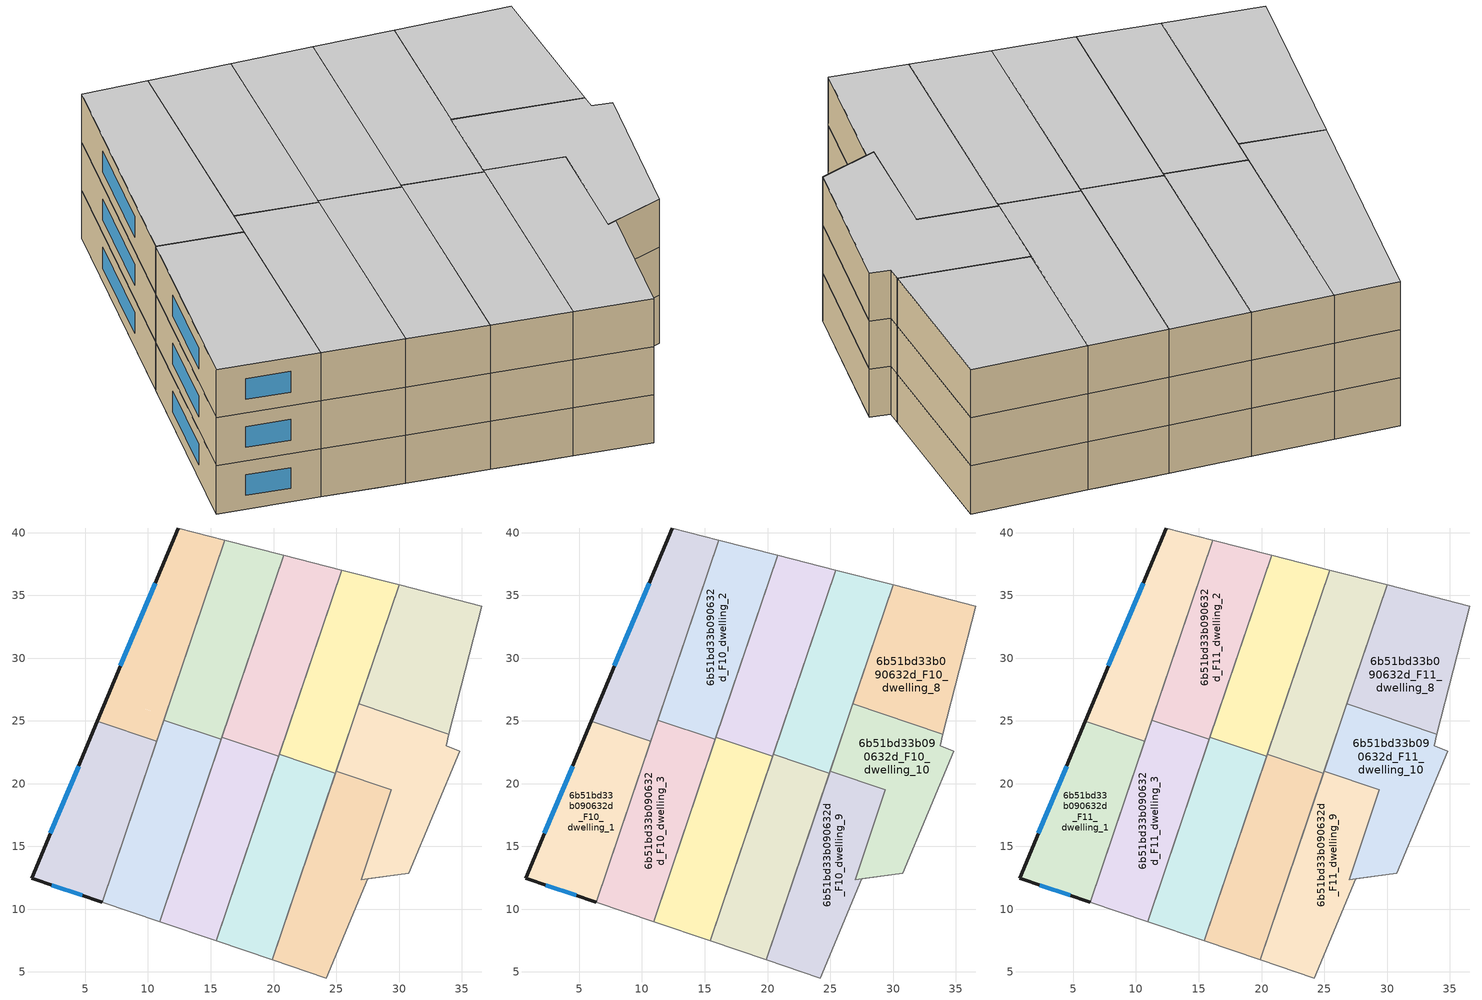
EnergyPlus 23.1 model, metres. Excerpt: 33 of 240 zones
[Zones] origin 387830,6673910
6b51bd33b090632d_F9_dwelling_0
 floor to 6b51bd33b090632d_F8_dwelling_6 (EU_floor_Construction): 16.12,39.41 11.37,25.4 6.79,26.95 12.41,40.37 z27
 floor to 6b51bd33b090632d_F8_dwelling_0 (EU_floor_Construction): 10.37,25.74 9.69,23.72 5.97,24.98 6.79,26.95 z27
 floor to 6b51bd33b090632d_F8_dwelling_1 (EU_floor_Construction): 11.37,25.39 10.69,23.38 9.69,23.72 10.37,25.74 z27
 wall outside (EU_wall_Construction): 12.41,40.37 5.97,24.98 z27:30
 wall adiabatic (EU_wall_Construction): 10.69,23.38 16.12,39.41 12.41,40.37 z27:30
 wall to 6b51bd33b090632d_F9_dwelling_1 (EU_wall_Construction): 5.97,24.98 10.69,23.38 z27:30
 window (EU_Window_Construction): 10.57,35.97 7.81,29.38 z27.86:29.14
6b51bd33b090632d_F9_dwelling_1
 floor to 6b51bd33b090632d_F8_dwelling_0 (EU_floor_Construction): 9.69,23.72 5.35,10.91 0.73,12.47 5.97,24.98 z27
 floor adiabatic (EU_floor_Construction): 10.69,23.38 6.35,10.57 5.35,10.91 9.69,23.72 z27
 wall outside (EU_wall_Construction): 5.97,24.98 0.73,12.47 6.35,10.57 z27:30
 wall adiabatic (EU_wall_Construction): 6.35,10.57 10.69,23.38 z27:30
 window (EU_Window_Construction): 4.47,21.4 2.23,16.04 / 2.34,11.92 4.75,11.11 z27.86:29.14
6b51bd33b090632d_F9_dwelling_10
 floor to 6b51bd33b090632d_F8_dwelling_11 (EU_floor_Construction): 33.98,23.92 33.75,23.04 34.85,22.58 32.96,18.09 29.33,19.31 29.4,19.5 28.29,19.88 30.1,25.23 z27
 floor to 6b51bd33b090632d_F8_dwelling_5 (EU_floor_Construction): 32.96,18.09 30.77,12.86 26.98,12.35 29.33,19.31 z27
 floor to 6b51bd33b090632d_F8_dwelling_10 (EU_floor_Construction): 30.1,25.23 28.29,19.88 24.98,21 26.79,26.35 z27
 wall adiabatic (EU_wall_Construction): 26.79,26.35 24.98,21 / 30.77,12.86 34.85,22.58 33.75,23.04 33.98,23.92 z27:30
 wall to 6b51bd33b090632d_F9_dwelling_8 (EU_wall_Construction): 33.98,23.92 26.79,26.35 z27:30
 wall to 6b51bd33b090632d_F9_dwelling_9 (EU_wall_Construction): 24.98,21 29.4,19.5 26.98,12.35 30.77,12.86 z27:30
6b51bd33b090632d_F9_dwelling_2
 floor to 6b51bd33b090632d_F8_dwelling_6 (EU_floor_Construction): 16.4,39.34 11.65,25.3 11.37,25.4 16.12,39.41 z27
 floor to 6b51bd33b090632d_F8_dwelling_8 (EU_floor_Construction): 20.8,38.21 15.94,23.85 15.93,23.85 20.79,38.21 z27
 floor adiabatic (EU_floor_Construction): 20.79,38.21 15.93,23.85 15.94,23.85 15.83,23.53 11.27,25.07 11.37,25.4 11.65,25.3 16.4,39.34 16.12,39.41 20.8,38.21 z27
 wall adiabatic (EU_wall_Construction): 15.83,23.53 20.8,38.21 16.12,39.41 11.27,25.07 z27:30
 wall to 6b51bd33b090632d_F9_dwelling_3 (EU_wall_Construction): 11.27,25.07 15.83,23.53 z27:30
6b51bd33b090632d_F9_dwelling_3
 floor to 6b51bd33b090632d_F8_dwelling_1 (EU_floor_Construction): 14.35,24.03 9.44,9.52 6.35,10.57 11.27,25.07 z27
 floor adiabatic (EU_floor_Construction): 15.83,23.53 10.92,9.02 9.44,9.52 14.35,24.03 z27
 wall adiabatic (EU_wall_Construction): 11.27,25.07 6.35,10.57 10.92,9.02 15.83,23.53 z27:30
6b51bd33b090632d_F9_dwelling_4
 floor to 6b51bd33b090632d_F8_dwelling_8 (EU_floor_Construction): 25.08,37.1 20.11,22.44 15.94,23.85 20.8,38.21 z27
 floor to 6b51bd33b090632d_F8_dwelling_9 (EU_floor_Construction): 25.43,37.01 20.46,22.33 20.45,22.32 20.11,22.44 25.08,37.1 z27
 floor to 6b51bd33b090632d_F8_dwelling_3 (EU_floor_Construction): 20.45,22.32 20.4,22.17 18.51,22.81 18.56,22.96 z27
 floor to 6b51bd33b090632d_F8_dwelling_2 (EU_floor_Construction): 18.56,22.96 18.51,22.81 15.89,23.7 15.94,23.85 z27
 wall adiabatic (EU_wall_Construction): 20.4,22.17 25.43,37.01 20.8,38.21 15.89,23.7 z27:30
 wall to 6b51bd33b090632d_F9_dwelling_5 (EU_wall_Construction): 15.89,23.7 20.4,22.17 z27:30
6b51bd33b090632d_F9_dwelling_5
 floor to 6b51bd33b090632d_F8_dwelling_2 (EU_floor_Construction): 18.51,22.81 13.54,8.13 10.92,9.02 15.89,23.7 z27
 floor to 6b51bd33b090632d_F8_dwelling_3 (EU_floor_Construction): 20.4,22.17 15.43,7.49 13.54,8.13 18.51,22.81 z27
 wall adiabatic (EU_wall_Construction): 15.89,23.7 10.92,9.02 15.43,7.49 20.4,22.17 z27:30
6b51bd33b090632d_F9_dwelling_6
 floor to 6b51bd33b090632d_F8_dwelling_9 (EU_floor_Construction): 29.28,36.02 24.21,21.06 20.46,22.33 25.43,37.01 z27
 floor to 6b51bd33b090632d_F8_dwelling_10 (EU_floor_Construction): 30,35.83 24.92,20.82 24.21,21.06 29.28,36.02 z27
 wall adiabatic (EU_wall_Construction): 24.92,20.82 30,35.83 25.43,37.01 20.46,22.33 z27:30
 wall to 6b51bd33b090632d_F9_dwelling_7 (EU_wall_Construction): 20.46,22.33 24.92,20.82 z27:30
6b51bd33b090632d_F9_dwelling_7
 floor to 6b51bd33b090632d_F8_dwelling_3 (EU_floor_Construction): 22.65,21.58 17.63,6.75 15.43,7.49 20.45,22.32 z27
 floor to 6b51bd33b090632d_F8_dwelling_4 (EU_floor_Construction): 24.92,20.81 19.89,5.98 17.63,6.75 22.65,21.58 z27
 floor to 6b51bd33b090632d_F8_dwelling_9 (EU_floor_Construction): 24.21,21.06 24.21,21.05 20.45,22.32 20.46,22.33 z27
 floor to 6b51bd33b090632d_F8_dwelling_10 (EU_floor_Construction): 24.92,20.82 24.92,20.81 24.21,21.05 24.21,21.06 z27
 wall adiabatic (EU_wall_Construction): 20.46,22.33 15.43,7.49 19.89,5.98 24.92,20.82 z27:30
6b51bd33b090632d_F9_dwelling_8
 floor to 6b51bd33b090632d_F8_dwelling_10 (EU_floor_Construction): 33.4,34.96 30.1,25.23 26.79,26.35 30,35.83 z27
 floor to 6b51bd33b090632d_F8_dwelling_11 (EU_floor_Construction): 36.6,34.13 33.98,23.92 30.1,25.23 33.4,34.96 z27
 wall adiabatic (EU_wall_Construction): 33.98,23.92 36.6,34.13 30,35.83 26.79,26.35 z27:30
6b51bd33b090632d_F9_dwelling_9
 floor to 6b51bd33b090632d_F8_dwelling_4 (EU_floor_Construction): 26.75,20.19 21.73,5.36 19.89,5.98 24.92,20.81 z27
 floor to 6b51bd33b090632d_F8_dwelling_5 (EU_floor_Construction): 29.33,19.31 26.98,12.35 30.77,12.86 27.51,12.42 24.2,4.52 21.73,5.36 26.75,20.19 z27
 floor to 6b51bd33b090632d_F8_dwelling_11 (EU_floor_Construction): 29.4,19.5 29.33,19.31 28.23,19.69 28.29,19.88 z27
 floor to 6b51bd33b090632d_F8_dwelling_10 (EU_floor_Construction): 28.29,19.88 28.23,19.69 24.92,20.81 24.98,21 z27
 wall adiabatic (EU_wall_Construction): 24.98,21 19.89,5.98 24.2,4.52 27.51,12.42 30.77,12.86 z27:30
6b51bd33b090632d_F10_dwelling_0
 floor to 6b51bd33b090632d_F9_dwelling_0 (EU_floor_Construction): 16.12,39.41 10.69,23.38 5.97,24.98 12.41,40.37 z30
 wall outside (EU_wall_Construction): 12.41,40.37 5.97,24.98 z30:33
 wall adiabatic (EU_wall_Construction): 10.69,23.38 16.12,39.41 12.41,40.37 z30:33
 wall to 6b51bd33b090632d_F10_dwelling_1 (EU_wall_Construction): 5.97,24.98 10.69,23.38 z30:33
 window (EU_Window_Construction): 10.57,35.97 7.81,29.38 z30.86:32.14
6b51bd33b090632d_F10_dwelling_1
 floor to 6b51bd33b090632d_F9_dwelling_1 (EU_floor_Construction): 10.69,23.38 6.35,10.57 0.73,12.47 5.97,24.98 z30
 wall outside (EU_wall_Construction): 5.97,24.98 0.73,12.47 6.35,10.57 z30:33
 wall adiabatic (EU_wall_Construction): 6.35,10.57 10.69,23.38 z30:33
 window (EU_Window_Construction): 4.47,21.4 2.23,16.04 / 2.34,11.92 4.75,11.11 z30.86:32.14
6b51bd33b090632d_F10_dwelling_10
 floor to 6b51bd33b090632d_F9_dwelling_10 (EU_floor_Construction): 33.98,23.92 33.75,23.04 34.85,22.58 30.77,12.86 26.98,12.35 29.4,19.5 24.98,21 26.79,26.35 z30
 wall adiabatic (EU_wall_Construction): 26.79,26.35 24.98,21 / 30.77,12.86 34.85,22.58 33.75,23.04 33.98,23.92 z30:33
 wall to 6b51bd33b090632d_F10_dwelling_8 (EU_wall_Construction): 33.98,23.92 26.79,26.35 z30:33
 wall to 6b51bd33b090632d_F10_dwelling_9 (EU_wall_Construction): 24.98,21 29.4,19.5 26.98,12.35 30.77,12.86 z30:33
6b51bd33b090632d_F10_dwelling_2
 floor to 6b51bd33b090632d_F9_dwelling_2 (EU_floor_Construction): 20.8,38.21 15.83,23.53 11.27,25.07 16.12,39.41 z30
 wall adiabatic (EU_wall_Construction): 15.83,23.53 20.8,38.21 16.12,39.41 11.27,25.07 z30:33
 wall to 6b51bd33b090632d_F10_dwelling_3 (EU_wall_Construction): 11.27,25.07 15.83,23.53 z30:33
6b51bd33b090632d_F10_dwelling_3
 floor to 6b51bd33b090632d_F9_dwelling_3 (EU_floor_Construction): 15.83,23.53 10.92,9.02 6.35,10.57 11.27,25.07 z30
 wall adiabatic (EU_wall_Construction): 11.27,25.07 6.35,10.57 10.92,9.02 15.83,23.53 z30:33
6b51bd33b090632d_F10_dwelling_4
 floor to 6b51bd33b090632d_F9_dwelling_4 (EU_floor_Construction): 25.43,37.01 20.4,22.17 15.89,23.7 20.8,38.21 z30
 wall adiabatic (EU_wall_Construction): 20.4,22.17 25.43,37.01 20.8,38.21 15.89,23.7 z30:33
 wall to 6b51bd33b090632d_F10_dwelling_5 (EU_wall_Construction): 15.89,23.7 20.4,22.17 z30:33
6b51bd33b090632d_F10_dwelling_5
 floor to 6b51bd33b090632d_F9_dwelling_5 (EU_floor_Construction): 20.4,22.17 15.43,7.49 10.92,9.02 15.89,23.7 z30
 wall adiabatic (EU_wall_Construction): 15.89,23.7 10.92,9.02 15.43,7.49 20.4,22.17 z30:33
6b51bd33b090632d_F10_dwelling_6
 floor to 6b51bd33b090632d_F9_dwelling_6 (EU_floor_Construction): 30,35.83 24.92,20.82 20.46,22.33 25.43,37.01 z30
 wall adiabatic (EU_wall_Construction): 24.92,20.82 30,35.83 25.43,37.01 20.46,22.33 z30:33
 wall to 6b51bd33b090632d_F10_dwelling_7 (EU_wall_Construction): 20.46,22.33 24.92,20.82 z30:33
6b51bd33b090632d_F10_dwelling_7
 floor to 6b51bd33b090632d_F9_dwelling_7 (EU_floor_Construction): 24.92,20.82 19.89,5.98 15.43,7.49 20.46,22.33 z30
 wall adiabatic (EU_wall_Construction): 20.46,22.33 15.43,7.49 19.89,5.98 24.92,20.82 z30:33
6b51bd33b090632d_F10_dwelling_8
 floor to 6b51bd33b090632d_F9_dwelling_8 (EU_floor_Construction): 36.6,34.13 33.98,23.92 26.79,26.35 30,35.83 z30
 wall adiabatic (EU_wall_Construction): 33.98,23.92 36.6,34.13 30,35.83 26.79,26.35 z30:33
6b51bd33b090632d_F10_dwelling_9
 floor to 6b51bd33b090632d_F9_dwelling_9 (EU_floor_Construction): 29.4,19.5 26.98,12.35 30.77,12.86 27.51,12.42 24.2,4.52 19.89,5.98 24.98,21 z30
 wall adiabatic (EU_wall_Construction): 24.98,21 19.89,5.98 24.2,4.52 27.51,12.42 30.77,12.86 z30:33
6b51bd33b090632d_F11_dwelling_0
 floor to 6b51bd33b090632d_F10_dwelling_0 (EU_floor_Construction): 16.12,39.41 10.69,23.38 5.97,24.98 12.41,40.37 z33
 wall outside (EU_wall_Construction): 12.41,40.37 5.97,24.98 z33:36
 wall adiabatic (EU_wall_Construction): 10.69,23.38 16.12,39.41 12.41,40.37 z33:36
 wall to 6b51bd33b090632d_F11_dwelling_1 (EU_wall_Construction): 5.97,24.98 10.69,23.38 z33:36
 window (EU_Window_Construction): 10.57,35.97 7.81,29.38 z33.86:35.14
 ceiling to 6b51bd33b090632d_F12_dwelling_0 (EU_floor_Construction): 10.69,23.38 16.12,39.41 12.41,40.37 5.97,24.98 z36
6b51bd33b090632d_F11_dwelling_1
 floor to 6b51bd33b090632d_F10_dwelling_1 (EU_floor_Construction): 10.69,23.38 6.35,10.57 0.73,12.47 5.97,24.98 z33
 wall outside (EU_wall_Construction): 5.97,24.98 0.73,12.47 6.35,10.57 z33:36
 wall adiabatic (EU_wall_Construction): 6.35,10.57 10.69,23.38 z33:36
 window (EU_Window_Construction): 4.47,21.4 2.23,16.04 / 2.34,11.92 4.75,11.11 z33.86:35.14
 ceiling to 6b51bd33b090632d_F12_dwelling_1 (EU_floor_Construction): 6.35,10.57 10.69,23.38 5.97,24.98 0.73,12.47 z36
6b51bd33b090632d_F11_dwelling_10
 floor to 6b51bd33b090632d_F10_dwelling_10 (EU_floor_Construction): 33.98,23.92 33.75,23.04 34.85,22.58 30.77,12.86 26.98,12.35 29.4,19.5 24.98,21 26.79,26.35 z33
 wall adiabatic (EU_wall_Construction): 26.79,26.35 24.98,21 / 30.77,12.86 34.85,22.58 33.75,23.04 33.98,23.92 z33:36
 wall to 6b51bd33b090632d_F11_dwelling_8 (EU_wall_Construction): 33.98,23.92 26.79,26.35 z33:36
 wall to 6b51bd33b090632d_F11_dwelling_9 (EU_wall_Construction): 24.98,21 29.4,19.5 26.98,12.35 30.77,12.86 z33:36
 ceiling to 6b51bd33b090632d_F12_dwelling_10 (EU_floor_Construction): 30.77,12.86 34.85,22.58 33.75,23.04 33.98,23.92 26.79,26.35 24.98,21 29.4,19.5 26.98,12.35 z36
6b51bd33b090632d_F11_dwelling_2
 floor to 6b51bd33b090632d_F10_dwelling_2 (EU_floor_Construction): 20.8,38.21 15.83,23.53 11.27,25.07 16.12,39.41 z33
 wall adiabatic (EU_wall_Construction): 15.83,23.53 20.8,38.21 16.12,39.41 11.27,25.07 z33:36
 wall to 6b51bd33b090632d_F11_dwelling_3 (EU_wall_Construction): 11.27,25.07 15.83,23.53 z33:36
 ceiling to 6b51bd33b090632d_F12_dwelling_2 (EU_floor_Construction): 15.83,23.53 20.8,38.21 16.12,39.41 11.27,25.07 z36
6b51bd33b090632d_F11_dwelling_3
 floor to 6b51bd33b090632d_F10_dwelling_3 (EU_floor_Construction): 15.83,23.53 10.92,9.02 6.35,10.57 11.27,25.07 z33
 wall adiabatic (EU_wall_Construction): 11.27,25.07 6.35,10.57 10.92,9.02 15.83,23.53 z33:36
 ceiling to 6b51bd33b090632d_F12_dwelling_3 (EU_floor_Construction): 10.92,9.02 15.83,23.53 11.27,25.07 6.35,10.57 z36
6b51bd33b090632d_F11_dwelling_4
 floor to 6b51bd33b090632d_F10_dwelling_4 (EU_floor_Construction): 25.43,37.01 20.4,22.17 15.89,23.7 20.8,38.21 z33
 wall adiabatic (EU_wall_Construction): 20.4,22.17 25.43,37.01 20.8,38.21 15.89,23.7 z33:36
 wall to 6b51bd33b090632d_F11_dwelling_5 (EU_wall_Construction): 15.89,23.7 20.4,22.17 z33:36
 ceiling to 6b51bd33b090632d_F12_dwelling_4 (EU_floor_Construction): 20.4,22.17 25.43,37.01 20.8,38.21 15.89,23.7 z36
6b51bd33b090632d_F11_dwelling_5
 floor to 6b51bd33b090632d_F10_dwelling_5 (EU_floor_Construction): 20.4,22.17 15.43,7.49 10.92,9.02 15.89,23.7 z33
 wall adiabatic (EU_wall_Construction): 15.89,23.7 10.92,9.02 15.43,7.49 20.4,22.17 z33:36
 ceiling to 6b51bd33b090632d_F12_dwelling_5 (EU_floor_Construction): 15.43,7.49 20.4,22.17 15.89,23.7 10.92,9.02 z36
6b51bd33b090632d_F11_dwelling_6
 floor to 6b51bd33b090632d_F10_dwelling_6 (EU_floor_Construction): 30,35.83 24.92,20.82 20.46,22.33 25.43,37.01 z33
 wall adiabatic (EU_wall_Construction): 24.92,20.82 30,35.83 25.43,37.01 20.46,22.33 z33:36
 wall to 6b51bd33b090632d_F11_dwelling_7 (EU_wall_Construction): 20.46,22.33 24.92,20.82 z33:36
 ceiling to 6b51bd33b090632d_F12_dwelling_6 (EU_floor_Construction): 24.92,20.82 30,35.83 25.43,37.01 20.46,22.33 z36
6b51bd33b090632d_F11_dwelling_7
 floor to 6b51bd33b090632d_F10_dwelling_7 (EU_floor_Construction): 24.92,20.82 19.89,5.98 15.43,7.49 20.46,22.33 z33
 wall adiabatic (EU_wall_Construction): 20.46,22.33 15.43,7.49 19.89,5.98 24.92,20.82 z33:36
 ceiling to 6b51bd33b090632d_F12_dwelling_7 (EU_floor_Construction): 19.89,5.98 24.92,20.82 20.46,22.33 15.43,7.49 z36
6b51bd33b090632d_F11_dwelling_8
 floor to 6b51bd33b090632d_F10_dwelling_8 (EU_floor_Construction): 36.6,34.13 33.98,23.92 26.79,26.35 30,35.83 z33
 wall adiabatic (EU_wall_Construction): 33.98,23.92 36.6,34.13 30,35.83 26.79,26.35 z33:36
 ceiling to 6b51bd33b090632d_F12_dwelling_8 (EU_floor_Construction): 33.98,23.92 36.6,34.13 30,35.83 26.79,26.35 z36
6b51bd33b090632d_F11_dwelling_9
 floor to 6b51bd33b090632d_F10_dwelling_9 (EU_floor_Construction): 29.4,19.5 26.98,12.35 30.77,12.86 27.51,12.42 24.2,4.52 19.89,5.98 24.98,21 z33
 wall adiabatic (EU_wall_Construction): 24.98,21 19.89,5.98 24.2,4.52 27.51,12.42 30.77,12.86 z33:36
 ceiling to 6b51bd33b090632d_F12_dwelling_9 (EU_floor_Construction): 24.2,4.52 27.51,12.42 30.77,12.86 26.98,12.35 29.4,19.5 24.98,21 19.89,5.98 z36
[Building]
EU S2 Campaign: North Axis=0; Terrain=City; Solar Distribution=FullExterior
[Site:Location]
Helsinki-Vantaa.AP: Latitude=60.317; Longitude=24.963; Time Zone=2; Elevation=54.6
[SizingPeriod:WeatherFileDays]
AnnualSizingPeriod: Begin Month=1; Begin Day of Month=1; End Month=12; End Day of Month=31; Day of Week for Start Day=Monday; Use Weather File Daylight Saving Period=No; Use Weather File Rain and Snow Indicators=No
[MATERIAL]
EU_InternalMass_Material: Roughness=MediumRough; Thickness=0.1; Conductivity=1; Density=1800; Specific Heat=900; Thermal Absorptance=0.9; Solar Absorptance=0.7; Visible Absorptance=0.7
[MATERIAL:NOMASS] Roughness=MediumRough; Thermal Absorptance=0.9; Solar Absorptance=0.7; Visible Absorptance=0.7
Name | Thermal Resistance
EU_wall_NoMass | 5.91765
EU_floor_NoMass | 6.2875
[WINDOWMATERIAL:SIMPLEGLAZINGSYSTEM]
EU_Window_SimpleGlazing: UFactor=0.994035; Solar Heat Gain Coefficient=0.7; Visible Transmittance=0.7
[CONSTRUCTION]
EU_wall_Construction: EU_wall_NoMass
EU_floor_Construction: EU_floor_NoMass
EU_Window_Construction: EU_Window_SimpleGlazing
EU_InternalMass_Construction: EU_InternalMass_Material
[ZONE] Type=1; Multiplier=1; Ceiling Height=autocalculate; Floor Area=autocalculate; Part of Total Floor Area=Yes
Name | Volume
6b51bd33b090632d_F9_dwelling_0; 6b51bd33b090632d_F10_dwelling_0; 6b51bd33b090632d_F11_dwelling_0; 6b51bd33b090632d_F9_dwelling_5; 6b51bd33b090632d_F10_dwelling_5; 6b51bd33b090632d_F11_dwelling_5 | 221.519
6b51bd33b090632d_F9_dwelling_1; 6b51bd33b090632d_F10_dwelling_1; 6b51bd33b090632d_F11_dwelling_1 | 221.535
6b51bd33b090632d_F9_dwelling_10; 6b51bd33b090632d_F10_dwelling_10; 6b51bd33b090632d_F11_dwelling_10 | 216.568
6b51bd33b090632d_F9_dwelling_2; 6b51bd33b090632d_F10_dwelling_2; 6b51bd33b090632d_F11_dwelling_2 | 221.546
6b51bd33b090632d_F9_dwelling_3; 6b51bd33b090632d_F10_dwelling_3; 6b51bd33b090632d_F11_dwelling_3 | 221.531
6b51bd33b090632d_F9_dwelling_4; 6b51bd33b090632d_F10_dwelling_4; 6b51bd33b090632d_F11_dwelling_4 | 221.552
6b51bd33b090632d_F9_dwelling_6; 6b51bd33b090632d_F10_dwelling_6; 6b51bd33b090632d_F11_dwelling_6 | 221.539
6b51bd33b090632d_F9_dwelling_7; 6b51bd33b090632d_F10_dwelling_7; 6b51bd33b090632d_F11_dwelling_7 | 221.562
6b51bd33b090632d_F9_dwelling_8; 6b51bd33b090632d_F10_dwelling_8; 6b51bd33b090632d_F11_dwelling_8 | 221.515
6b51bd33b090632d_F9_dwelling_9; 6b51bd33b090632d_F10_dwelling_9; 6b51bd33b090632d_F11_dwelling_9 | 226.431
[INTERNALMASS] Construction=EU_InternalMass_Construction
Name | Zone or ZoneList | Surface Area
6b51bd33b090632d_F9_dwelling_0_EU_InternalMass | 6b51bd33b090632d_F9_dwelling_0 | 73.8402
6b51bd33b090632d_F9_dwelling_1_EU_InternalMass | 6b51bd33b090632d_F9_dwelling_1 | 73.8467
6b51bd33b090632d_F9_dwelling_2_EU_InternalMass | 6b51bd33b090632d_F9_dwelling_2 | 73.8485
6b51bd33b090632d_F9_dwelling_3_EU_InternalMass | 6b51bd33b090632d_F9_dwelling_3 | 73.8448
6b51bd33b090632d_F9_dwelling_4_EU_InternalMass | 6b51bd33b090632d_F9_dwelling_4 | 73.8509
6b51bd33b090632d_F9_dwelling_5_EU_InternalMass | 6b51bd33b090632d_F9_dwelling_5 | 73.8399
6b51bd33b090632d_F9_dwelling_6_EU_InternalMass | 6b51bd33b090632d_F9_dwelling_6 | 73.8456
6b51bd33b090632d_F9_dwelling_7_EU_InternalMass | 6b51bd33b090632d_F9_dwelling_7 | 73.8544
6b51bd33b090632d_F9_dwelling_8_EU_InternalMass | 6b51bd33b090632d_F9_dwelling_8 | 73.8384
6b51bd33b090632d_F9_dwelling_9_EU_InternalMass | 6b51bd33b090632d_F9_dwelling_9 | 75.4861
6b51bd33b090632d_F9_dwelling_10_EU_InternalMass | 6b51bd33b090632d_F9_dwelling_10 | 72.2036
6b51bd33b090632d_F10_dwelling_0_EU_InternalMass | 6b51bd33b090632d_F10_dwelling_0 | 73.8402
6b51bd33b090632d_F10_dwelling_1_EU_InternalMass | 6b51bd33b090632d_F10_dwelling_1 | 73.8467
6b51bd33b090632d_F10_dwelling_2_EU_InternalMass | 6b51bd33b090632d_F10_dwelling_2 | 73.8485
6b51bd33b090632d_F10_dwelling_3_EU_InternalMass | 6b51bd33b090632d_F10_dwelling_3 | 73.8448
6b51bd33b090632d_F10_dwelling_4_EU_InternalMass | 6b51bd33b090632d_F10_dwelling_4 | 73.8509
6b51bd33b090632d_F10_dwelling_5_EU_InternalMass | 6b51bd33b090632d_F10_dwelling_5 | 73.8399
6b51bd33b090632d_F10_dwelling_6_EU_InternalMass | 6b51bd33b090632d_F10_dwelling_6 | 73.8456
6b51bd33b090632d_F10_dwelling_7_EU_InternalMass | 6b51bd33b090632d_F10_dwelling_7 | 73.8544
6b51bd33b090632d_F10_dwelling_8_EU_InternalMass | 6b51bd33b090632d_F10_dwelling_8 | 73.8384
6b51bd33b090632d_F10_dwelling_9_EU_InternalMass | 6b51bd33b090632d_F10_dwelling_9 | 75.4861
6b51bd33b090632d_F10_dwelling_10_EU_InternalMass | 6b51bd33b090632d_F10_dwelling_10 | 72.2036
6b51bd33b090632d_F11_dwelling_0_EU_InternalMass | 6b51bd33b090632d_F11_dwelling_0 | 73.8402
6b51bd33b090632d_F11_dwelling_1_EU_InternalMass | 6b51bd33b090632d_F11_dwelling_1 | 73.8467
6b51bd33b090632d_F11_dwelling_2_EU_InternalMass | 6b51bd33b090632d_F11_dwelling_2 | 73.8485
6b51bd33b090632d_F11_dwelling_3_EU_InternalMass | 6b51bd33b090632d_F11_dwelling_3 | 73.8448
6b51bd33b090632d_F11_dwelling_4_EU_InternalMass | 6b51bd33b090632d_F11_dwelling_4 | 73.8509
6b51bd33b090632d_F11_dwelling_5_EU_InternalMass | 6b51bd33b090632d_F11_dwelling_5 | 73.8399
6b51bd33b090632d_F11_dwelling_6_EU_InternalMass | 6b51bd33b090632d_F11_dwelling_6 | 73.8456
6b51bd33b090632d_F11_dwelling_7_EU_InternalMass | 6b51bd33b090632d_F11_dwelling_7 | 73.8544
6b51bd33b090632d_F11_dwelling_8_EU_InternalMass | 6b51bd33b090632d_F11_dwelling_8 | 73.8384
6b51bd33b090632d_F11_dwelling_9_EU_InternalMass | 6b51bd33b090632d_F11_dwelling_9 | 75.4861
6b51bd33b090632d_F11_dwelling_10_EU_InternalMass | 6b51bd33b090632d_F11_dwelling_10 | 72.2036
[OTHEREQUIPMENT] Fuel Type=Electricity; Design Level Calculation Method=Watts/Area; Power per Zone Floor Area=1; Fraction Latent=0; Fraction Radiant=0; Fraction Lost=0; Carbon Dioxide Generation Rate=0; EndUse Subcategory=EU_Step8_InternalGains
Name | Zone or ZoneList or Space or SpaceList | Schedule
EU_Step8_InternalGain_6b51bd33b090632d_F9_dwelling_0_f000 | 6b51bd33b090632d_F9_dwelling_0 | EU_Step8_GainSchedule_6b51bd33b090632d_F9_dwelling_0_f000
EU_Step8_InternalGain_6b51bd33b090632d_F9_dwelling_1_f000 | 6b51bd33b090632d_F9_dwelling_1 | EU_Step8_GainSchedule_6b51bd33b090632d_F9_dwelling_1_f000
EU_Step8_InternalGain_6b51bd33b090632d_F9_dwelling_2_f000 | 6b51bd33b090632d_F9_dwelling_2 | EU_Step8_GainSchedule_6b51bd33b090632d_F9_dwelling_2_f000
EU_Step8_InternalGain_6b51bd33b090632d_F9_dwelling_3_f000 | 6b51bd33b090632d_F9_dwelling_3 | EU_Step8_GainSchedule_6b51bd33b090632d_F9_dwelling_3_f000
EU_Step8_InternalGain_6b51bd33b090632d_F9_dwelling_4_f000 | 6b51bd33b090632d_F9_dwelling_4 | EU_Step8_GainSchedule_6b51bd33b090632d_F9_dwelling_4_f000
EU_Step8_InternalGain_6b51bd33b090632d_F9_dwelling_5_f000 | 6b51bd33b090632d_F9_dwelling_5 | EU_Step8_GainSchedule_6b51bd33b090632d_F9_dwelling_5_f000
EU_Step8_InternalGain_6b51bd33b090632d_F9_dwelling_6_f000 | 6b51bd33b090632d_F9_dwelling_6 | EU_Step8_GainSchedule_6b51bd33b090632d_F9_dwelling_6_f000
EU_Step8_InternalGain_6b51bd33b090632d_F9_dwelling_7_f000 | 6b51bd33b090632d_F9_dwelling_7 | EU_Step8_GainSchedule_6b51bd33b090632d_F9_dwelling_7_f000
EU_Step8_InternalGain_6b51bd33b090632d_F9_dwelling_8_f000 | 6b51bd33b090632d_F9_dwelling_8 | EU_Step8_GainSchedule_6b51bd33b090632d_F9_dwelling_8_f000
EU_Step8_InternalGain_6b51bd33b090632d_F9_dwelling_9_f000 | 6b51bd33b090632d_F9_dwelling_9 | EU_Step8_GainSchedule_6b51bd33b090632d_F9_dwelling_9_f000
EU_Step8_InternalGain_6b51bd33b090632d_F9_dwelling_10_f000 | 6b51bd33b090632d_F9_dwelling_10 | EU_Step8_GainSchedule_6b51bd33b090632d_F9_dwelling_10_f000
EU_Step8_InternalGain_6b51bd33b090632d_F10_dwelling_0_f000 | 6b51bd33b090632d_F10_dwelling_0 | EU_Step8_GainSchedule_6b51bd33b090632d_F10_dwelling_0_f000
EU_Step8_InternalGain_6b51bd33b090632d_F10_dwelling_1_f000 | 6b51bd33b090632d_F10_dwelling_1 | EU_Step8_GainSchedule_6b51bd33b090632d_F10_dwelling_1_f000
EU_Step8_InternalGain_6b51bd33b090632d_F10_dwelling_2_f000 | 6b51bd33b090632d_F10_dwelling_2 | EU_Step8_GainSchedule_6b51bd33b090632d_F10_dwelling_2_f000
EU_Step8_InternalGain_6b51bd33b090632d_F10_dwelling_3_f000 | 6b51bd33b090632d_F10_dwelling_3 | EU_Step8_GainSchedule_6b51bd33b090632d_F10_dwelling_3_f000
EU_Step8_InternalGain_6b51bd33b090632d_F10_dwelling_4_f000 | 6b51bd33b090632d_F10_dwelling_4 | EU_Step8_GainSchedule_6b51bd33b090632d_F10_dwelling_4_f000
EU_Step8_InternalGain_6b51bd33b090632d_F10_dwelling_5_f000 | 6b51bd33b090632d_F10_dwelling_5 | EU_Step8_GainSchedule_6b51bd33b090632d_F10_dwelling_5_f000
EU_Step8_InternalGain_6b51bd33b090632d_F10_dwelling_6_f000 | 6b51bd33b090632d_F10_dwelling_6 | EU_Step8_GainSchedule_6b51bd33b090632d_F10_dwelling_6_f000
EU_Step8_InternalGain_6b51bd33b090632d_F10_dwelling_7_f000 | 6b51bd33b090632d_F10_dwelling_7 | EU_Step8_GainSchedule_6b51bd33b090632d_F10_dwelling_7_f000
EU_Step8_InternalGain_6b51bd33b090632d_F10_dwelling_8_f000 | 6b51bd33b090632d_F10_dwelling_8 | EU_Step8_GainSchedule_6b51bd33b090632d_F10_dwelling_8_f000
EU_Step8_InternalGain_6b51bd33b090632d_F10_dwelling_9_f000 | 6b51bd33b090632d_F10_dwelling_9 | EU_Step8_GainSchedule_6b51bd33b090632d_F10_dwelling_9_f000
EU_Step8_InternalGain_6b51bd33b090632d_F10_dwelling_10_f000 | 6b51bd33b090632d_F10_dwelling_10 | EU_Step8_GainSchedule_6b51bd33b090632d_F10_dwelling_10_f000
EU_Step8_InternalGain_6b51bd33b090632d_F11_dwelling_0_f000 | 6b51bd33b090632d_F11_dwelling_0 | EU_Step8_GainSchedule_6b51bd33b090632d_F11_dwelling_0_f000
EU_Step8_InternalGain_6b51bd33b090632d_F11_dwelling_1_f000 | 6b51bd33b090632d_F11_dwelling_1 | EU_Step8_GainSchedule_6b51bd33b090632d_F11_dwelling_1_f000
EU_Step8_InternalGain_6b51bd33b090632d_F11_dwelling_2_f000 | 6b51bd33b090632d_F11_dwelling_2 | EU_Step8_GainSchedule_6b51bd33b090632d_F11_dwelling_2_f000
EU_Step8_InternalGain_6b51bd33b090632d_F11_dwelling_3_f000 | 6b51bd33b090632d_F11_dwelling_3 | EU_Step8_GainSchedule_6b51bd33b090632d_F11_dwelling_3_f000
EU_Step8_InternalGain_6b51bd33b090632d_F11_dwelling_4_f000 | 6b51bd33b090632d_F11_dwelling_4 | EU_Step8_GainSchedule_6b51bd33b090632d_F11_dwelling_4_f000
EU_Step8_InternalGain_6b51bd33b090632d_F11_dwelling_5_f000 | 6b51bd33b090632d_F11_dwelling_5 | EU_Step8_GainSchedule_6b51bd33b090632d_F11_dwelling_5_f000
EU_Step8_InternalGain_6b51bd33b090632d_F11_dwelling_6_f000 | 6b51bd33b090632d_F11_dwelling_6 | EU_Step8_GainSchedule_6b51bd33b090632d_F11_dwelling_6_f000
EU_Step8_InternalGain_6b51bd33b090632d_F11_dwelling_7_f000 | 6b51bd33b090632d_F11_dwelling_7 | EU_Step8_GainSchedule_6b51bd33b090632d_F11_dwelling_7_f000
EU_Step8_InternalGain_6b51bd33b090632d_F11_dwelling_8_f000 | 6b51bd33b090632d_F11_dwelling_8 | EU_Step8_GainSchedule_6b51bd33b090632d_F11_dwelling_8_f000
EU_Step8_InternalGain_6b51bd33b090632d_F11_dwelling_9_f000 | 6b51bd33b090632d_F11_dwelling_9 | EU_Step8_GainSchedule_6b51bd33b090632d_F11_dwelling_9_f000
EU_Step8_InternalGain_6b51bd33b090632d_F11_dwelling_10_f000 | 6b51bd33b090632d_F11_dwelling_10 | EU_Step8_GainSchedule_6b51bd33b090632d_F11_dwelling_10_f000
[ZONEVENTILATION:DESIGNFLOWRATE] Schedule=EU_AlwaysOn; Design Flow Rate Calculation Method=AirChanges/Hour; Air Changes per Hour=0.596421; Ventilation Type=Natural; Fan Pressure Rise=0; Fan Total Efficiency=1; Constant Term Coefficient=1; Temperature Term Coefficient=0; Velocity Term Coefficient=0; Velocity Squared Term Coefficient=0; Minimum Indoor Temperature=-100; Maximum Indoor Temperature=100; Delta Temperature=-100; Minimum Outdoor Temperature=-100; Maximum Outdoor Temperature=100; Maximum Wind Speed=40
Name | Zone or ZoneList or Space or SpaceList
EU_ConstantAir_6b51bd33b090632d_F9_dwelling_0 | 6b51bd33b090632d_F9_dwelling_0
EU_ConstantAir_6b51bd33b090632d_F9_dwelling_1 | 6b51bd33b090632d_F9_dwelling_1
EU_ConstantAir_6b51bd33b090632d_F9_dwelling_2 | 6b51bd33b090632d_F9_dwelling_2
EU_ConstantAir_6b51bd33b090632d_F9_dwelling_3 | 6b51bd33b090632d_F9_dwelling_3
EU_ConstantAir_6b51bd33b090632d_F9_dwelling_4 | 6b51bd33b090632d_F9_dwelling_4
EU_ConstantAir_6b51bd33b090632d_F9_dwelling_5 | 6b51bd33b090632d_F9_dwelling_5
EU_ConstantAir_6b51bd33b090632d_F9_dwelling_6 | 6b51bd33b090632d_F9_dwelling_6
EU_ConstantAir_6b51bd33b090632d_F9_dwelling_7 | 6b51bd33b090632d_F9_dwelling_7
EU_ConstantAir_6b51bd33b090632d_F9_dwelling_8 | 6b51bd33b090632d_F9_dwelling_8
EU_ConstantAir_6b51bd33b090632d_F9_dwelling_9 | 6b51bd33b090632d_F9_dwelling_9
EU_ConstantAir_6b51bd33b090632d_F9_dwelling_10 | 6b51bd33b090632d_F9_dwelling_10
EU_ConstantAir_6b51bd33b090632d_F10_dwelling_0 | 6b51bd33b090632d_F10_dwelling_0
EU_ConstantAir_6b51bd33b090632d_F10_dwelling_1 | 6b51bd33b090632d_F10_dwelling_1
EU_ConstantAir_6b51bd33b090632d_F10_dwelling_2 | 6b51bd33b090632d_F10_dwelling_2
EU_ConstantAir_6b51bd33b090632d_F10_dwelling_3 | 6b51bd33b090632d_F10_dwelling_3
EU_ConstantAir_6b51bd33b090632d_F10_dwelling_4 | 6b51bd33b090632d_F10_dwelling_4
EU_ConstantAir_6b51bd33b090632d_F10_dwelling_5 | 6b51bd33b090632d_F10_dwelling_5
EU_ConstantAir_6b51bd33b090632d_F10_dwelling_6 | 6b51bd33b090632d_F10_dwelling_6
EU_ConstantAir_6b51bd33b090632d_F10_dwelling_7 | 6b51bd33b090632d_F10_dwelling_7
EU_ConstantAir_6b51bd33b090632d_F10_dwelling_8 | 6b51bd33b090632d_F10_dwelling_8
EU_ConstantAir_6b51bd33b090632d_F10_dwelling_9 | 6b51bd33b090632d_F10_dwelling_9
EU_ConstantAir_6b51bd33b090632d_F10_dwelling_10 | 6b51bd33b090632d_F10_dwelling_10
EU_ConstantAir_6b51bd33b090632d_F11_dwelling_0 | 6b51bd33b090632d_F11_dwelling_0
EU_ConstantAir_6b51bd33b090632d_F11_dwelling_1 | 6b51bd33b090632d_F11_dwelling_1
EU_ConstantAir_6b51bd33b090632d_F11_dwelling_2 | 6b51bd33b090632d_F11_dwelling_2
EU_ConstantAir_6b51bd33b090632d_F11_dwelling_3 | 6b51bd33b090632d_F11_dwelling_3
EU_ConstantAir_6b51bd33b090632d_F11_dwelling_4 | 6b51bd33b090632d_F11_dwelling_4
EU_ConstantAir_6b51bd33b090632d_F11_dwelling_5 | 6b51bd33b090632d_F11_dwelling_5
EU_ConstantAir_6b51bd33b090632d_F11_dwelling_6 | 6b51bd33b090632d_F11_dwelling_6
EU_ConstantAir_6b51bd33b090632d_F11_dwelling_7 | 6b51bd33b090632d_F11_dwelling_7
EU_ConstantAir_6b51bd33b090632d_F11_dwelling_8 | 6b51bd33b090632d_F11_dwelling_8
EU_ConstantAir_6b51bd33b090632d_F11_dwelling_9 | 6b51bd33b090632d_F11_dwelling_9
EU_ConstantAir_6b51bd33b090632d_F11_dwelling_10 | 6b51bd33b090632d_F11_dwelling_10
[HVACTEMPLATE:THERMOSTAT] Constant Heating Setpoint=20; Constant Cooling Setpoint=50
EU_HeatOnly_6b51bd33b090632d_F14_dwelling_10; EU_HeatOnly_6b51bd33b090632d_F15_dwelling_0; EU_HeatOnly_6b51bd33b090632d_F15_dwelling_1; EU_HeatOnly_6b51bd33b090632d_F15_dwelling_2; EU_HeatOnly_6b51bd33b090632d_F15_dwelling_3; EU_HeatOnly_6b51bd33b090632d_F15_dwelling_4; EU_HeatOnly_6b51bd33b090632d_F15_dwelling_5; EU_HeatOnly_6b51bd33b090632d_F15_dwelling_6; EU_HeatOnly_6b51bd33b090632d_F15_dwelling_7; EU_HeatOnly_6b51bd33b090632d_F15_dwelling_8; EU_HeatOnly_6b51bd33b090632d_F15_dwelling_9; EU_HeatOnly_6b51bd33b090632d_F15_dwelling_10; EU_HeatOnly_6b51bd33b090632d_F16_dwelling_0; EU_HeatOnly_6b51bd33b090632d_F16_dwelling_1; EU_HeatOnly_6b51bd33b090632d_F16_dwelling_2; EU_HeatOnly_6b51bd33b090632d_F16_dwelling_3; EU_HeatOnly_6b51bd33b090632d_F16_dwelling_4; EU_HeatOnly_6b51bd33b090632d_F16_dwelling_5; EU_HeatOnly_6b51bd33b090632d_F16_dwelling_6; EU_HeatOnly_6b51bd33b090632d_F16_dwelling_7; EU_HeatOnly_6b51bd33b090632d_F16_dwelling_8; EU_HeatOnly_6b51bd33b090632d_F16_dwelling_9; EU_HeatOnly_6b51bd33b090632d_F16_dwelling_10; EU_HeatOnly_6b51bd33b090632d_F17_dwelling_0; EU_HeatOnly_6b51bd33b090632d_F17_dwelling_1; EU_HeatOnly_6b51bd33b090632d_F17_dwelling_2; EU_HeatOnly_6b51bd33b090632d_F17_dwelling_3; EU_HeatOnly_6b51bd33b090632d_F17_dwelling_4; EU_HeatOnly_6b51bd33b090632d_F17_dwelling_5; EU_HeatOnly_6b51bd33b090632d_F17_dwelling_6; EU_HeatOnly_6b51bd33b090632d_F17_dwelling_7; EU_HeatOnly_6b51bd33b090632d_F17_dwelling_8; EU_HeatOnly_6b51bd33b090632d_F17_dwelling_9; EU_HeatOnly_6b51bd33b090632d_F17_dwelling_10; EU_HeatOnly_6b51bd33b090632d_F18_dwelling_0; EU_HeatOnly_6b51bd33b090632d_F18_dwelling_1; EU_HeatOnly_6b51bd33b090632d_F18_dwelling_2; EU_HeatOnly_6b51bd33b090632d_F18_dwelling_3; EU_HeatOnly_6b51bd33b090632d_F18_dwelling_4; EU_HeatOnly_6b51bd33b090632d_F18_dwelling_5; EU_HeatOnly_6b51bd33b090632d_F18_dwelling_6; EU_HeatOnly_6b51bd33b090632d_F18_dwelling_7; EU_HeatOnly_6b51bd33b090632d_F18_dwelling_8; EU_HeatOnly_6b51bd33b090632d_F18_dwelling_9; EU_HeatOnly_6b51bd33b090632d_F18_dwelling_10; EU_HeatOnly_6b51bd33b090632d_F19_dwelling_0; EU_HeatOnly_6b51bd33b090632d_F19_dwelling_1; EU_HeatOnly_6b51bd33b090632d_F19_dwelling_2; EU_HeatOnly_6b51bd33b090632d_F19_dwelling_3; EU_HeatOnly_6b51bd33b090632d_F19_dwelling_4; EU_HeatOnly_6b51bd33b090632d_F19_dwelling_5; EU_HeatOnly_6b51bd33b090632d_F19_dwelling_6; EU_HeatOnly_6b51bd33b090632d_F19_dwelling_7; EU_HeatOnly_6b51bd33b090632d_F19_dwelling_8; EU_HeatOnly_6b51bd33b090632d_F19_dwelling_9; EU_HeatOnly_6b51bd33b090632d_F19_dwelling_10; EU_HeatOnly_6b51bd33b090632d_F20_dwelling_0; EU_HeatOnly_6b51bd33b090632d_F20_dwelling_1; EU_HeatOnly_6b51bd33b090632d_F20_dwelling_2; EU_HeatOnly_6b51bd33b090632d_F20_dwelling_3; EU_HeatOnly_6b51bd33b090632d_F20_dwelling_4; EU_HeatOnly_6b51bd33b090632d_F20_dwelling_5; EU_HeatOnly_6b51bd33b090632d_F20_dwelling_6; EU_HeatOnly_6b51bd33b090632d_F20_dwelling_7; EU_HeatOnly_6b51bd33b090632d_F20_dwelling_8; EU_HeatOnly_6b51bd33b090632d_F20_dwelling_9; EU_HeatOnly_6b51bd33b090632d_F20_dwelling_10
[HVACTEMPLATE:ZONE:IDEALLOADSAIRSYSTEM] System Availability Schedule=EU_AlwaysOn; Maximum Heating Supply Air Temperature=50; Minimum Cooling Supply Air Temperature=13; Maximum Heating Supply Air Humidity Ratio=0.0156; Minimum Cooling Supply Air Humidity Ratio=0.0077; Heating Limit=NoLimit; Cooling Limit=NoLimit; Heating Availability Schedule=EU_AlwaysOn; Cooling Availability Schedule=EU_CoolingOff; Dehumidification Control Type=ConstantSensibleHeatRatio; Cooling Sensible Heat Ratio=0.7; Dehumidification Setpoint=60; Humidification Control Type=None; Humidification Setpoint=30; Outdoor Air Method=None; Outdoor Air Flow Rate per Person=0.00944; Outdoor Air Flow Rate per Zone Floor Area=0; Outdoor Air Flow Rate per Zone=0; Demand Controlled Ventilation Type=None; Outdoor Air Economizer Type=NoEconomizer; Heat Recovery Type=None; Sensible Heat Recovery Effectiveness=0.7; Latent Heat Recovery Effectiveness=0.65
Name | Template Thermostat
6b51bd33b090632d_F9_dwelling_0 | EU_HeatOnly_6b51bd33b090632d_F9_dwelling_0
6b51bd33b090632d_F9_dwelling_1 | EU_HeatOnly_6b51bd33b090632d_F9_dwelling_1
6b51bd33b090632d_F9_dwelling_2 | EU_HeatOnly_6b51bd33b090632d_F9_dwelling_2
6b51bd33b090632d_F9_dwelling_3 | EU_HeatOnly_6b51bd33b090632d_F9_dwelling_3
6b51bd33b090632d_F9_dwelling_4 | EU_HeatOnly_6b51bd33b090632d_F9_dwelling_4
6b51bd33b090632d_F9_dwelling_5 | EU_HeatOnly_6b51bd33b090632d_F9_dwelling_5
6b51bd33b090632d_F9_dwelling_6 | EU_HeatOnly_6b51bd33b090632d_F9_dwelling_6
6b51bd33b090632d_F9_dwelling_7 | EU_HeatOnly_6b51bd33b090632d_F9_dwelling_7
6b51bd33b090632d_F9_dwelling_8 | EU_HeatOnly_6b51bd33b090632d_F9_dwelling_8
6b51bd33b090632d_F9_dwelling_9 | EU_HeatOnly_6b51bd33b090632d_F9_dwelling_9
6b51bd33b090632d_F9_dwelling_10 | EU_HeatOnly_6b51bd33b090632d_F9_dwelling_10
6b51bd33b090632d_F10_dwelling_0 | EU_HeatOnly_6b51bd33b090632d_F10_dwelling_0
6b51bd33b090632d_F10_dwelling_1 | EU_HeatOnly_6b51bd33b090632d_F10_dwelling_1
6b51bd33b090632d_F10_dwelling_2 | EU_HeatOnly_6b51bd33b090632d_F10_dwelling_2
6b51bd33b090632d_F10_dwelling_3 | EU_HeatOnly_6b51bd33b090632d_F10_dwelling_3
6b51bd33b090632d_F10_dwelling_4 | EU_HeatOnly_6b51bd33b090632d_F10_dwelling_4
6b51bd33b090632d_F10_dwelling_5 | EU_HeatOnly_6b51bd33b090632d_F10_dwelling_5
6b51bd33b090632d_F10_dwelling_6 | EU_HeatOnly_6b51bd33b090632d_F10_dwelling_6
6b51bd33b090632d_F10_dwelling_7 | EU_HeatOnly_6b51bd33b090632d_F10_dwelling_7
6b51bd33b090632d_F10_dwelling_8 | EU_HeatOnly_6b51bd33b090632d_F10_dwelling_8
6b51bd33b090632d_F10_dwelling_9 | EU_HeatOnly_6b51bd33b090632d_F10_dwelling_9
6b51bd33b090632d_F10_dwelling_10 | EU_HeatOnly_6b51bd33b090632d_F10_dwelling_10
6b51bd33b090632d_F11_dwelling_0 | EU_HeatOnly_6b51bd33b090632d_F11_dwelling_0
6b51bd33b090632d_F11_dwelling_1 | EU_HeatOnly_6b51bd33b090632d_F11_dwelling_1
6b51bd33b090632d_F11_dwelling_2 | EU_HeatOnly_6b51bd33b090632d_F11_dwelling_2
6b51bd33b090632d_F11_dwelling_3 | EU_HeatOnly_6b51bd33b090632d_F11_dwelling_3
6b51bd33b090632d_F11_dwelling_4 | EU_HeatOnly_6b51bd33b090632d_F11_dwelling_4
6b51bd33b090632d_F11_dwelling_5 | EU_HeatOnly_6b51bd33b090632d_F11_dwelling_5
6b51bd33b090632d_F11_dwelling_6 | EU_HeatOnly_6b51bd33b090632d_F11_dwelling_6
6b51bd33b090632d_F11_dwelling_7 | EU_HeatOnly_6b51bd33b090632d_F11_dwelling_7
6b51bd33b090632d_F11_dwelling_8 | EU_HeatOnly_6b51bd33b090632d_F11_dwelling_8
6b51bd33b090632d_F11_dwelling_9 | EU_HeatOnly_6b51bd33b090632d_F11_dwelling_9
6b51bd33b090632d_F11_dwelling_10 | EU_HeatOnly_6b51bd33b090632d_F11_dwelling_10
[SIZING:ZONE] Zone Cooling Design Supply Air Temperature Input Method=SupplyAirTemperature; Zone Cooling Design Supply Air Temperature=13; Zone Heating Design Supply Air Temperature Input Method=SupplyAirTemperature; Zone Heating Design Supply Air Temperature=50; Zone Cooling Design Supply Air Humidity Ratio=0.008; Zone Heating Design Supply Air Humidity Ratio=0.008; Cooling Design Air Flow Method=DesignDay; Cooling Design Air Flow Rate=0; Cooling Minimum Air Flow per Zone Floor Area=0.000762; Cooling Minimum Air Flow=0; Cooling Minimum Air Flow Fraction=0.2; Heating Design Air Flow Method=DesignDay; Heating Design Air Flow Rate=0; Heating Maximum Air Flow per Zone Floor Area=0.002032; Heating Maximum Air Flow=0.141576; Heating Maximum Air Flow Fraction=0.3; Account for Dedicated Outdoor Air System=No; Dedicated Outdoor Air System Control Strategy=NeutralSupplyAir; Dedicated Outdoor Air Low Setpoint Temperature for Design=autosize; Dedicated Outdoor Air High Setpoint Temperature for Design=autosize; Zone Load Sizing Method=Sensible Load Only No Latent Load; Zone Latent Cooling Design Supply Air Humidity Ratio Input Method=HumidityRatioDifference; Zone Cooling Design Supply Air Humidity Ratio Difference=0.005; Zone Latent Heating Design Supply Air Humidity Ratio Input Method=HumidityRatioDifference; Zone Humidification Design Supply Air Humidity Ratio Difference=0.005
6b51bd33b090632d_F9_dwelling_0; 6b51bd33b090632d_F9_dwelling_1; 6b51bd33b090632d_F9_dwelling_2; 6b51bd33b090632d_F9_dwelling_3; 6b51bd33b090632d_F9_dwelling_4; 6b51bd33b090632d_F9_dwelling_5; 6b51bd33b090632d_F9_dwelling_6; 6b51bd33b090632d_F9_dwelling_7; 6b51bd33b090632d_F9_dwelling_8; 6b51bd33b090632d_F9_dwelling_9; 6b51bd33b090632d_F9_dwelling_10; 6b51bd33b090632d_F10_dwelling_0; 6b51bd33b090632d_F10_dwelling_1; 6b51bd33b090632d_F10_dwelling_2; 6b51bd33b090632d_F10_dwelling_3; 6b51bd33b090632d_F10_dwelling_4; 6b51bd33b090632d_F10_dwelling_5; 6b51bd33b090632d_F10_dwelling_6; 6b51bd33b090632d_F10_dwelling_7; 6b51bd33b090632d_F10_dwelling_8; 6b51bd33b090632d_F10_dwelling_9; 6b51bd33b090632d_F10_dwelling_10; 6b51bd33b090632d_F11_dwelling_0; 6b51bd33b090632d_F11_dwelling_1; 6b51bd33b090632d_F11_dwelling_2; 6b51bd33b090632d_F11_dwelling_3; 6b51bd33b090632d_F11_dwelling_4; 6b51bd33b090632d_F11_dwelling_5; 6b51bd33b090632d_F11_dwelling_6; 6b51bd33b090632d_F11_dwelling_7; 6b51bd33b090632d_F11_dwelling_8; 6b51bd33b090632d_F11_dwelling_9; 6b51bd33b090632d_F11_dwelling_10
[SCHEDULE:CONSTANT]
Name | Hourly Value
EU_AlwaysOn | 1
EU_CoolingOff | 0
[SCHEDULE:FILE] Column Number=1; Rows to Skip at Top=0; Number of Hours of Data=8760; Column Separator=Comma; Interpolate to Timestep=No; Minutes per Item=60; Adjust Schedule for Daylight Savings=Yes
Name | File
EU_Step8_GainSchedule_6b51bd33b090632d_F9_dwelling_0_f000 | ../../schedules/6b51bd33b090632d/6b51bd33b090632d_F9_dwelling_0_f000_gain.csv
EU_Step8_GainSchedule_6b51bd33b090632d_F9_dwelling_1_f000 | ../../schedules/6b51bd33b090632d/6b51bd33b090632d_F9_dwelling_1_f000_gain.csv
EU_Step8_GainSchedule_6b51bd33b090632d_F9_dwelling_2_f000 | ../../schedules/6b51bd33b090632d/6b51bd33b090632d_F9_dwelling_2_f000_gain.csv
EU_Step8_GainSchedule_6b51bd33b090632d_F9_dwelling_3_f000 | ../../schedules/6b51bd33b090632d/6b51bd33b090632d_F9_dwelling_3_f000_gain.csv
EU_Step8_GainSchedule_6b51bd33b090632d_F9_dwelling_4_f000 | ../../schedules/6b51bd33b090632d/6b51bd33b090632d_F9_dwelling_4_f000_gain.csv
EU_Step8_GainSchedule_6b51bd33b090632d_F9_dwelling_5_f000 | ../../schedules/6b51bd33b090632d/6b51bd33b090632d_F9_dwelling_5_f000_gain.csv
EU_Step8_GainSchedule_6b51bd33b090632d_F9_dwelling_6_f000 | ../../schedules/6b51bd33b090632d/6b51bd33b090632d_F9_dwelling_6_f000_gain.csv
EU_Step8_GainSchedule_6b51bd33b090632d_F9_dwelling_7_f000 | ../../schedules/6b51bd33b090632d/6b51bd33b090632d_F9_dwelling_7_f000_gain.csv
EU_Step8_GainSchedule_6b51bd33b090632d_F9_dwelling_8_f000 | ../../schedules/6b51bd33b090632d/6b51bd33b090632d_F9_dwelling_8_f000_gain.csv
EU_Step8_GainSchedule_6b51bd33b090632d_F9_dwelling_9_f000 | ../../schedules/6b51bd33b090632d/6b51bd33b090632d_F9_dwelling_9_f000_gain.csv
EU_Step8_GainSchedule_6b51bd33b090632d_F9_dwelling_10_f000 | ../../schedules/6b51bd33b090632d/6b51bd33b090632d_F9_dwelling_10_f000_gain.csv
EU_Step8_GainSchedule_6b51bd33b090632d_F10_dwelling_0_f000 | ../../schedules/6b51bd33b090632d/6b51bd33b090632d_F10_dwelling_0_f000_gain.csv
EU_Step8_GainSchedule_6b51bd33b090632d_F10_dwelling_1_f000 | ../../schedules/6b51bd33b090632d/6b51bd33b090632d_F10_dwelling_1_f000_gain.csv
EU_Step8_GainSchedule_6b51bd33b090632d_F10_dwelling_2_f000 | ../../schedules/6b51bd33b090632d/6b51bd33b090632d_F10_dwelling_2_f000_gain.csv
EU_Step8_GainSchedule_6b51bd33b090632d_F10_dwelling_3_f000 | ../../schedules/6b51bd33b090632d/6b51bd33b090632d_F10_dwelling_3_f000_gain.csv
EU_Step8_GainSchedule_6b51bd33b090632d_F10_dwelling_4_f000 | ../../schedules/6b51bd33b090632d/6b51bd33b090632d_F10_dwelling_4_f000_gain.csv
EU_Step8_GainSchedule_6b51bd33b090632d_F10_dwelling_5_f000 | ../../schedules/6b51bd33b090632d/6b51bd33b090632d_F10_dwelling_5_f000_gain.csv
EU_Step8_GainSchedule_6b51bd33b090632d_F10_dwelling_6_f000 | ../../schedules/6b51bd33b090632d/6b51bd33b090632d_F10_dwelling_6_f000_gain.csv
EU_Step8_GainSchedule_6b51bd33b090632d_F10_dwelling_7_f000 | ../../schedules/6b51bd33b090632d/6b51bd33b090632d_F10_dwelling_7_f000_gain.csv
EU_Step8_GainSchedule_6b51bd33b090632d_F10_dwelling_8_f000 | ../../schedules/6b51bd33b090632d/6b51bd33b090632d_F10_dwelling_8_f000_gain.csv
EU_Step8_GainSchedule_6b51bd33b090632d_F10_dwelling_9_f000 | ../../schedules/6b51bd33b090632d/6b51bd33b090632d_F10_dwelling_9_f000_gain.csv
EU_Step8_GainSchedule_6b51bd33b090632d_F10_dwelling_10_f000 | ../../schedules/6b51bd33b090632d/6b51bd33b090632d_F10_dwelling_10_f000_gain.csv
EU_Step8_GainSchedule_6b51bd33b090632d_F11_dwelling_0_f000 | ../../schedules/6b51bd33b090632d/6b51bd33b090632d_F11_dwelling_0_f000_gain.csv
EU_Step8_GainSchedule_6b51bd33b090632d_F11_dwelling_1_f000 | ../../schedules/6b51bd33b090632d/6b51bd33b090632d_F11_dwelling_1_f000_gain.csv
EU_Step8_GainSchedule_6b51bd33b090632d_F11_dwelling_2_f000 | ../../schedules/6b51bd33b090632d/6b51bd33b090632d_F11_dwelling_2_f000_gain.csv
EU_Step8_GainSchedule_6b51bd33b090632d_F11_dwelling_3_f000 | ../../schedules/6b51bd33b090632d/6b51bd33b090632d_F11_dwelling_3_f000_gain.csv
EU_Step8_GainSchedule_6b51bd33b090632d_F11_dwelling_4_f000 | ../../schedules/6b51bd33b090632d/6b51bd33b090632d_F11_dwelling_4_f000_gain.csv
EU_Step8_GainSchedule_6b51bd33b090632d_F11_dwelling_5_f000 | ../../schedules/6b51bd33b090632d/6b51bd33b090632d_F11_dwelling_5_f000_gain.csv
EU_Step8_GainSchedule_6b51bd33b090632d_F11_dwelling_6_f000 | ../../schedules/6b51bd33b090632d/6b51bd33b090632d_F11_dwelling_6_f000_gain.csv
EU_Step8_GainSchedule_6b51bd33b090632d_F11_dwelling_7_f000 | ../../schedules/6b51bd33b090632d/6b51bd33b090632d_F11_dwelling_7_f000_gain.csv
EU_Step8_GainSchedule_6b51bd33b090632d_F11_dwelling_8_f000 | ../../schedules/6b51bd33b090632d/6b51bd33b090632d_F11_dwelling_8_f000_gain.csv
EU_Step8_GainSchedule_6b51bd33b090632d_F11_dwelling_9_f000 | ../../schedules/6b51bd33b090632d/6b51bd33b090632d_F11_dwelling_9_f000_gain.csv
EU_Step8_GainSchedule_6b51bd33b090632d_F11_dwelling_10_f000 | ../../schedules/6b51bd33b090632d/6b51bd33b090632d_F11_dwelling_10_f000_gain.csv
